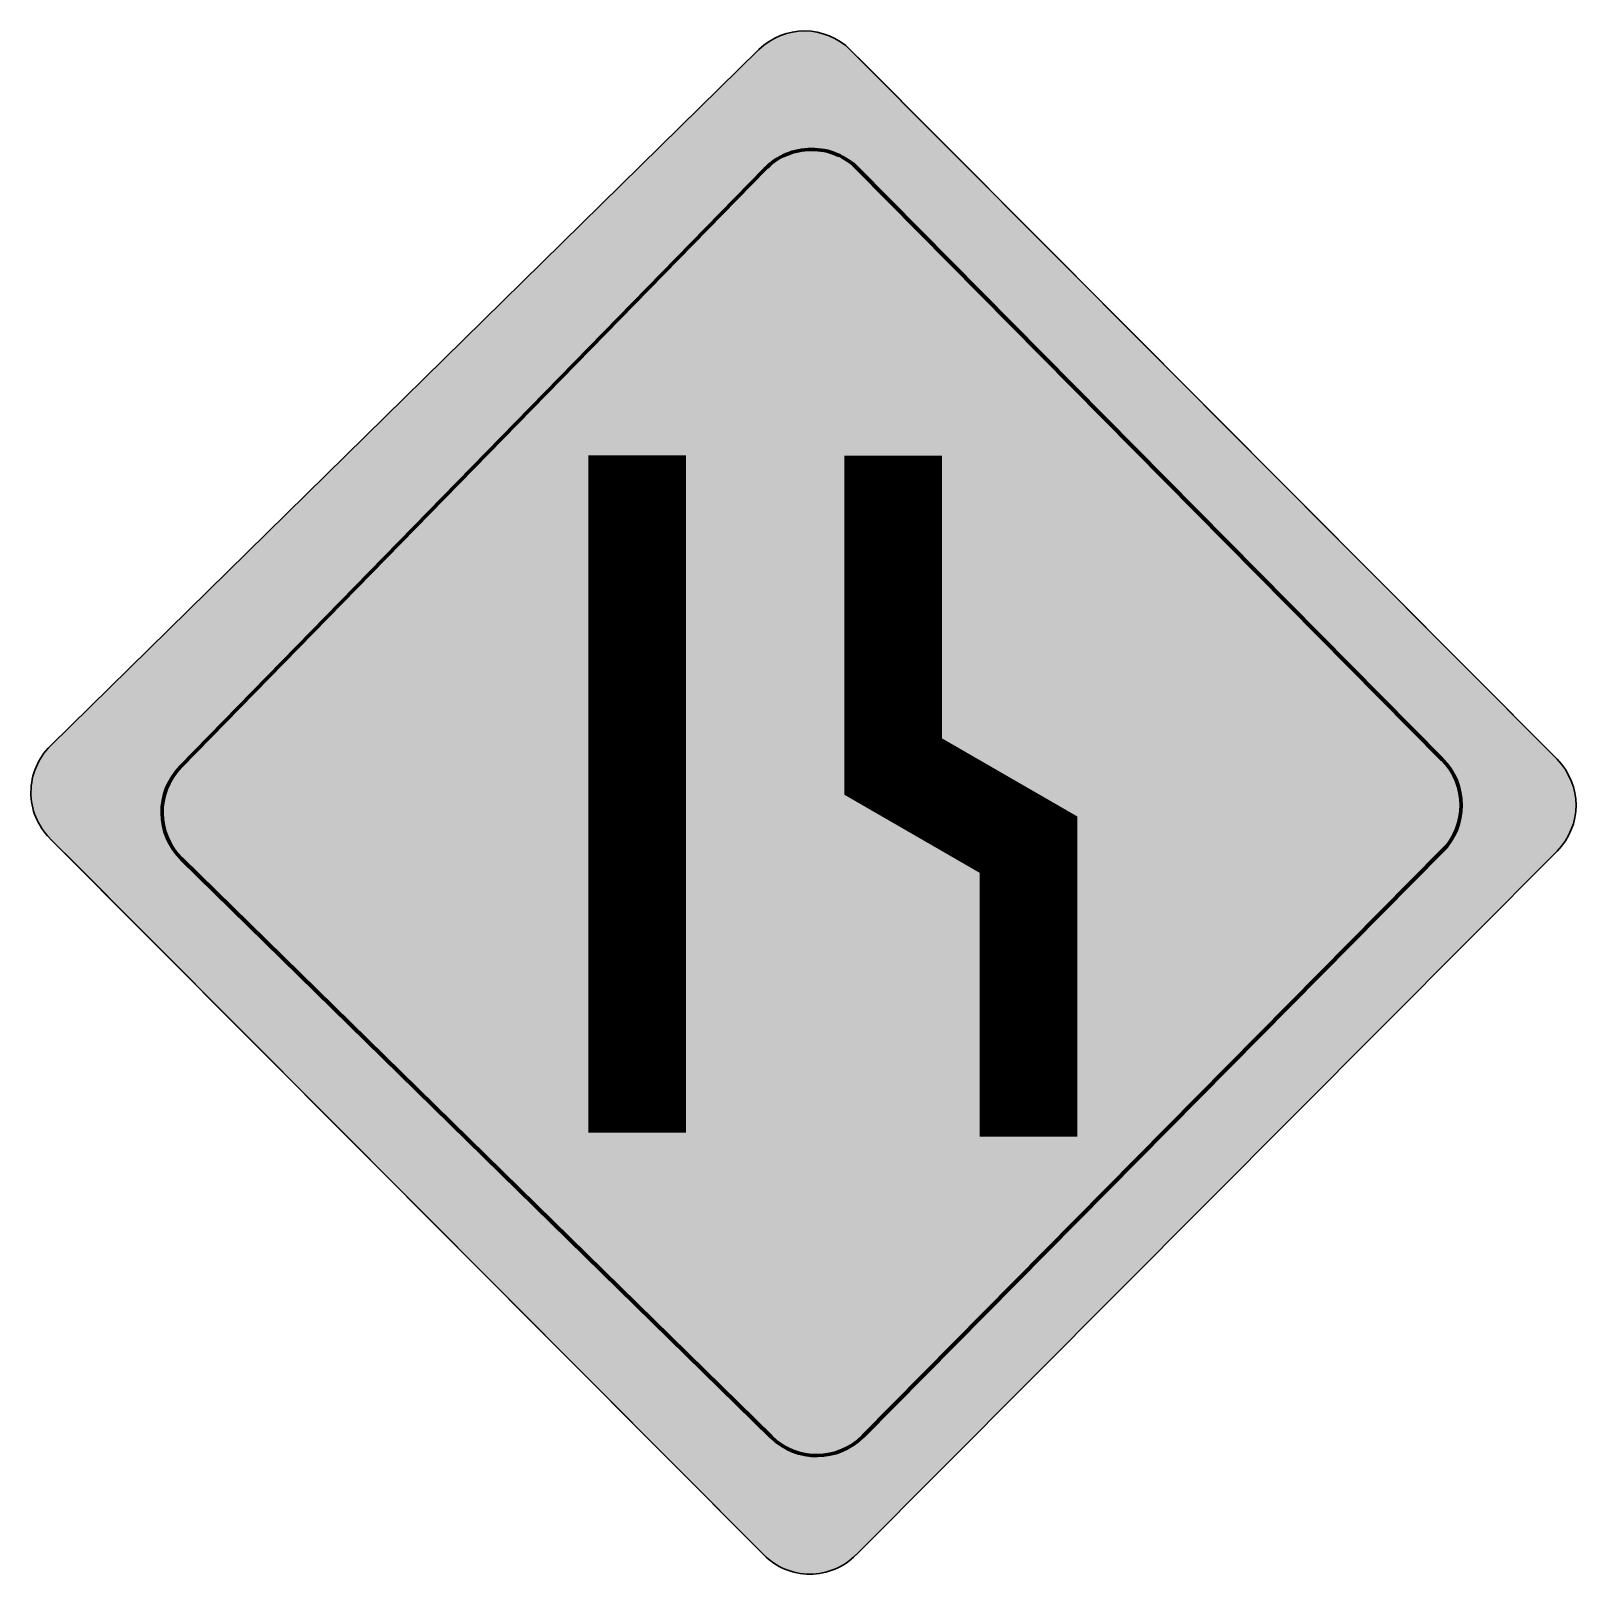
# Model space of a CAD drawing. Header units: millimetres. Extents: x 2632 to 2869, y 1712 to 1949.
import ezdxf

# ---------------------------------------------------------------- set-up
doc = ezdxf.new("R2010")
doc.units = ezdxf.units.MM
doc.layers.get('0').update_dxf_attribs({"color": 250})
doc.layers.add('Bordas', color=250, linetype='Continuous', lineweight=30)
doc.layers.add('linhaForte', color=250, linetype='Continuous', lineweight=100)

msp = doc.modelspace()

# ---------------------------------------------------------------- hatches: boundary and pattern name
at = {"layer": 'linhaForte', "true_color": 0xf1eb1f}
h = msp.add_hatch(color=2, dxfattribs=at)
h.dxf.hatch_style = 1
h.paths.add_polyline_path([(2848.43, 1823.2, 0.411018), (2848.43, 1837.27), (2758.65, 1928.03, 0.419218), (2744.39, 1927.99), (2654.62, 1836.11, 0.413719), (2654.77, 1821.98), (2745.36, 1733.16, 0.412912), (2759.47, 1733.27)], flags=16)
h.paths.add_polyline_path([(2758.65, 1945.15), (2757.54, 1946.26, 0.412323), (2743.45, 1946.33), (2634.61, 1839.33, 0.416107), (2634.53, 1825.14), (2744.2, 1715.03, 0.415406), (2758.37, 1715.03), (2866.07, 1823.18, 0.413022), (2866.07, 1837.29)])
h.paths.add_polyline_path([(2744.39, 1927.99, -0.419218), (2758.65, 1928.03), (2848.43, 1837.27, -0.411018), (2848.43, 1823.2), (2759.47, 1733.27, -0.412912), (2745.36, 1733.16), (2654.77, 1821.98, -0.413719), (2654.62, 1836.11)], flags=0)
h = msp.add_hatch(color=2, dxfattribs=at)
h.dxf.hatch_style = 1
h.paths.add_polyline_path([(2758.65, 1928.03, 0.419218), (2744.39, 1927.99), (2654.62, 1836.11, 0.413719), (2654.77, 1821.98), (2745.36, 1733.16, 0.412912), (2759.47, 1733.27), (2848.43, 1823.2, 0.411018), (2848.43, 1837.27)])

# ---------------------------------------------------------------- linework, layer by layer
for p, q in [((2866.07, 1837.29), (2758.65, 1945.15)), ((2866.07, 1823.18), (2758.37, 1715.03)), ((2636.78, 1822.89), (2744.2, 1715.03))]:
    msp.add_line(p, q)
at = {"const_width": 15}
for points in [[(2724.77, 1779.9), (2724.77, 1883.97)], [(2764.08, 1883.94), (2764.08, 1836.17), (2784.87, 1824.17), (2784.87, 1779.31)]]:
    msp.add_lwpolyline(points, dxfattribs=at)
at = {"layer": 'Bordas'}
for p, q in [((2634.61, 1839.33), (2743.45, 1946.33)), ((2866.07, 1837.29), (2757.54, 1946.26)), ((2634.53, 1825.14), (2744.2, 1715.03)), ((2866.07, 1823.18), (2758.37, 1715.03))]:
    msp.add_line(p, q, dxfattribs=at)
for centre, start, end in [((2750.46, 1939.2), 44.8834, 134.5132), ((2641.62, 1832.2), 134.5132, 224.8834), ((2858.98, 1830.23), 315.1166, 44.8834), ((2751.28, 1722.09), 224.8834, 315.1166)]:
    msp.add_arc(centre, 10, start, end, dxfattribs=at)
at = {"layer": 'linhaForte'}
for p, q in [((2654.62, 1836.11), (2744.39, 1927.99)), ((2758.65, 1928.03), (2848.43, 1837.27)), ((2759.47, 1733.27), (2848.43, 1823.2)), ((2654.77, 1821.98), (2745.36, 1733.16))]:
    msp.add_line(p, q, dxfattribs=at)
for centre, start, end in [((2751.54, 1921), 44.6871, 135.6644), ((2841.32, 1830.23), 315.3129, 44.6871), ((2661.77, 1829.12), 135.6644, 225.5675), ((2752.36, 1740.3), 225.5675, 315.3129)]:
    msp.add_arc(centre, 10, start, end, dxfattribs=at)

doc.saveas('drawing.dxf')
